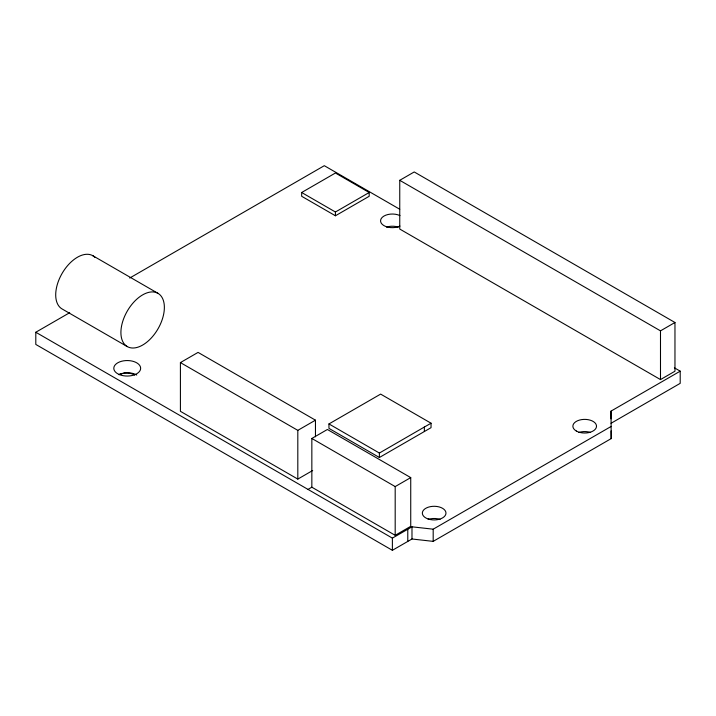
<?xml version="1.0" encoding="UTF-8"?>
<svg xmlns="http://www.w3.org/2000/svg" width="716" height="716" viewBox="0 0 716 716"><rect width="100%" height="100%" fill="white"/><g stroke="black" fill="none" stroke-linecap="round" stroke-linejoin="round"><path stroke-width="1.07" d="M424.364 431.48L424.364 427.031L431.068 423.219L431.032 427.676L379.39 457.497L328.966 428.383L328.957 423.935L380.635 394.104L431.068 423.219M379.39 457.497L379.39 453.049L424.364 427.031M611.025 423.29L680.2 383.346L680.2 371.165L611.025 411.109L611.196 438.604L433.189 541.368L411.986 538.996L392.386 550.309L35.8 344.432L35.8 332.251L69.685 312.695M129.703 278.041L324.303 165.691L399.734 209.242M301.669 192.506L335.428 173.012L369.188 192.506L369.188 196.282L335.428 215.776L301.669 196.282L301.669 192.506L335.428 211.999L369.188 192.506M399.752 180.316L414.224 171.956L674.964 322.495L674.964 371.228L660.492 379.578L399.752 229.048L399.752 180.316L660.492 330.855L674.964 322.495M312.677 470.51L297.811 479.093L180.414 411.315L180.414 362.591L198.064 352.397L315.461 420.176L315.461 436.787M180.414 362.591L297.811 430.361L315.461 420.176M311.845 487.193L311.845 438.46L327.391 429.484L410.733 477.608L410.733 526.332L395.187 535.308L311.845 487.193L308.005 489.404M311.845 438.46L395.187 486.585L410.733 477.608M35.8 332.251L392.386 538.128L411.986 526.815L433.189 529.187L611.196 426.414M118.775 374.638L124.924 372.839A13.425 7.751 0 0 1 136.747 375.014M118.614 374.531L123.259 373.242A11.814 6.82 0 0 1 134.671 375.005M674.4 367.818L680.2 371.165M92.812 255.71L158.003 293.354A30.734 17.748 -60 0 1 148.266 340.959A30.734 17.748 -60 0 1 121.648 325.592A30.734 17.748 -60 0 1 158.003 293.354M328.957 423.935L379.39 453.049M127.269 346.589L62.068 308.945A30.734 17.748 -60 0 1 63.33 271.391A30.734 17.748 -60 0 1 95.022 257.429M611.106 430.942L611.196 438.604M660.492 330.855L660.492 379.578M611.025 411.109L611.025 418.86M433.189 529.187L433.189 541.368M411.986 526.815L411.986 538.996M407.78 529.24L407.78 541.421M395.187 486.585L395.187 535.308M392.386 538.128L392.386 550.309M335.428 211.999L335.428 215.776M297.811 430.361L297.811 479.093M399.984 226.068A11.814 6.82 0 0 1 383.785 225.531A11.814 6.82 0 0 1 383.785 216.16A11.814 6.82 0 0 1 399.984 215.623M428.249 519.386A11.814 6.82 0 0 1 440.072 519.386M578.779 432.473A11.814 6.82 0 0 1 590.602 432.473M386.479 227.124A11.814 6.82 0 0 1 398.293 227.124M428.249 519.019A11.814 6.82 0 0 0 445.978 513.112A11.814 6.82 0 0 0 428.249 507.205A11.814 6.82 0 0 0 428.249 519.019M576.335 431.023A11.814 6.82 0 0 0 596.106 427.971A11.814 6.82 0 0 0 581.634 419.612A11.814 6.82 0 0 0 576.335 431.023M119.5 374.638A13.425 7.751 0 0 0 140.596 368.991A13.425 7.751 0 0 0 121.577 361.267A13.425 7.751 0 0 0 119.5 374.638"/></g></svg>
